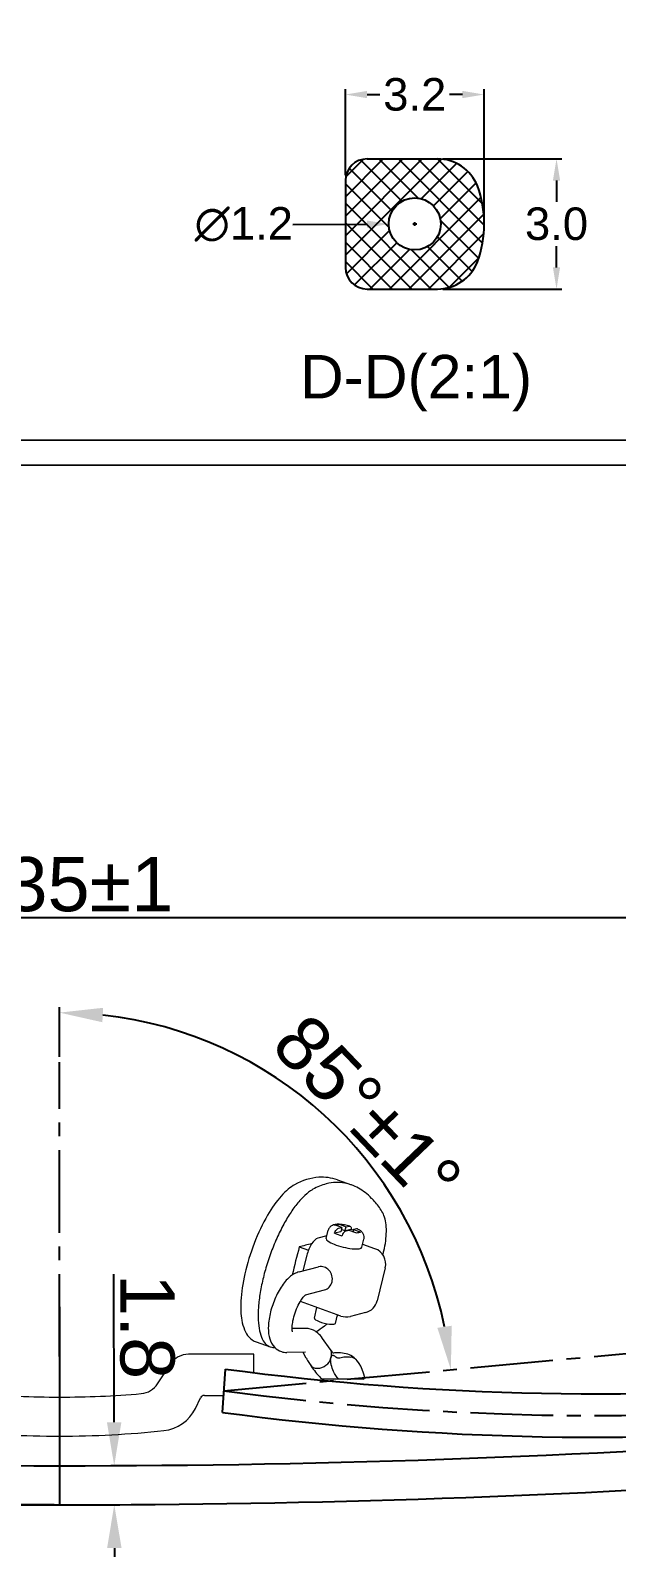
# Model space of a CAD drawing. Header units: millimetres. Extents: x 1399 to 2555, y 1196 to 1555.
# Drawn here: x 1780.7 to 1807.8, y 1317.4 to 1387.4 of the extents above; entities that cross this region are included whole.
import ezdxf

# ---------------------------------------------------------------- set-up
doc = ezdxf.new("R2010")
doc.units = ezdxf.units.MM
doc.linetypes.add('CENTER2', pattern=[28.575, 19.05, -3.175, 3.175, -3.175])
for name, color, linetype in [('Center Line', 2, 'CENTER2'), ('Dimension', 3, 'Continuous'), ('Text', 4, 'Continuous')]:
    doc.layers.add(name, color=color, linetype=linetype)
doc.styles.get("Standard").update_dxf_attribs({"font": 'arial.ttf'})
doc.styles.add('宋体', font='SimSun.ttf')
doc.dimstyles.get("Standard").update_dxf_attribs({"dimtxt": 0.18, "dimasz": 0.18, "dimexe": 0.18, "dimexo": 0.0625, "dimgap": 0.09, "dimtad": 0, "dimtih": 1, "dimtoh": 1, "dimdec": 4, "dimzin": 0, "dimdsep": 46, "dimtxsty": 'Standard', "dimcen": 0.09, "dimadec": 0, "dimazin": 0, "dimtfac": 1, "dimtdec": 4, "dimtofl": 0, "dimtmove": 0, "dimatfit": 3, "dimfxl": 1, "dimtolj": 1, "dimtzin": 0, "dimarcsym": 0})
doc.dimstyles.new('Standard$0', dxfattribs={"dimtxt": 2.3, "dimasz": 2, "dimexe": 1, "dimexo": 1, "dimgap": 1, "dimtad": 0, "dimtih": 1, "dimtoh": 1, "dimdec": 1, "dimzin": 0, "dimdsep": 46, "dimtxsty": 'Standard', "dimcen": 0, "dimclrd": 4, "dimclre": 4, "dimclrt": 4, "dimadec": 1, "dimazin": 0, "dimtfac": 1, "dimtdec": 1, "dimtofl": 0, "dimtmove": 0, "dimatfit": 0, "dimfxl": 1, "dimtolj": 1, "dimtzin": 0, "dimarcsym": 0})
doc.dimstyles.new('STANDARD$2', dxfattribs={"dimtxt": 2.5, "dimasz": 2.5, "dimexe": 1.25, "dimexo": 0.625, "dimtad": 1, "dimdec": 1, "dimdsep": 46, "dimlunit": 6, "dimtxsty": 'Standard', "dimcen": 2.5, "dimadec": 1, "dimazin": 0, "dimtfac": 1, "dimtdec": 1, "dimtmove": 0, "dimatfit": 3, "dimfxl": 1, "dimtolj": 1, "dimtzin": 0, "dimarcsym": 0})

# ---------------------------------------------------------------- blocks, each defined once
blk = doc.blocks.new('*D136')
at = {"layer": 'Defpoints', "color": 0, "ltscale": 1000, "transparency": 16777216}
for p in [(1852.082, 1339.108), (1712.018, 1338.814), (1852.082, 1310.282)]:
    blk.add_point(p, dxfattribs=at)
at = {"layer": 'Dimension', "color": 3, "lineweight": -2, "ltscale": 1000, "transparency": 16777216}
for p, q in [((1712.018, 1338.564), (1712.018, 1310.032)), ((1852.082, 1338.858), (1852.082, 1310.032)), ((1714.018, 1310.282), (1850.082, 1310.282))]:
    blk.add_line(p, q, dxfattribs=at)
at = {"layer": 'Dimension', "color": 3, "ltscale": 1000, "transparency": 16777216}
for points in [[(1714.018, 1310.616), (1714.018, 1309.949), (1712.018, 1310.282)], [(1850.082, 1310.616), (1850.082, 1309.949), (1852.082, 1310.282)]]:
    blk.add_solid(points, dxfattribs=at)
at = {"layer": 'Dimension', "ltscale": 1000, "transparency": 16777216, "insert": (1782.05, 1311.809), "char_height": 2.5, "attachment_point": 5}
blk.add_mtext('\\A1;140±1', dxfattribs=at)
blk = doc.blocks.new('*D137')
at = {"layer": 'Defpoints', "color": 0, "ltscale": 1000, "transparency": 16777216}
for p in [(1850.336, 1346.445), (1715.766, 1338.964), (1850.336, 1339.102)]:
    blk.add_point(p, dxfattribs=at)
at = {"layer": 'Dimension', "color": 3, "lineweight": -2, "ltscale": 1000, "transparency": 16777216}
for p, q in [((1715.766, 1339.214), (1715.766, 1346.695)), ((1850.336, 1339.352), (1850.336, 1346.695)), ((1717.766, 1346.445), (1848.336, 1346.445))]:
    blk.add_line(p, q, dxfattribs=at)
at = {"layer": 'Dimension', "color": 3, "ltscale": 1000, "transparency": 16777216}
for points in [[(1717.766, 1346.778), (1717.766, 1346.111), (1715.766, 1346.445)], [(1848.336, 1346.778), (1848.336, 1346.111), (1850.336, 1346.445)]]:
    blk.add_solid(points, dxfattribs=at)
at = {"layer": 'Dimension', "ltscale": 1000, "transparency": 16777216, "insert": (1782.458, 1347.972), "char_height": 2.5, "attachment_point": 5}
blk.add_mtext('\\A1;135±1', dxfattribs=at)
blk = doc.blocks.new('叶子2')
at = {"lineweight": 9}
for p, q in [((0.727, 4.542), (1.371, 4.313)), ((0.211, 1.841), (0.305, 2.218)), ((0.888, 2.153), (0.599, 2.093)), ((0.935, 2.341), (0.67, 2.439)), ((0.761, 2.406), (0.783, 2.495)), ((0.786, 2.311), (0.935, 2.341)), ((0.86, 2.478), (1.125, 2.38)), ((0.935, 2.341), (0.888, 2.153)), ((1.078, 2.191), (0.913, 2.253)), ((1.078, 2.191), (1.125, 2.38)), ((1.368, 2.251), (1.078, 2.191)), ((1.125, 2.38), (1.273, 2.411)), ((1.274, 2.216), (1.126, 2.185)), ((1.539, 2.118), (1.274, 2.216)), ((1.464, 2.255), (1.44, 2.155)), ((1.613, 2.285), (1.464, 2.255)), ((1.464, 2.255), (1.729, 2.157)), ((-1.028, 1.45), (-0.608, 1.301)), ((0.242, 1.965), (-0.181, 1.857)), ((1.862, 1.433), (1.955, 1.811)), ((2.462, 1.369), (1.896, 1.57)), ((-0.683, 1.065), (-0.86, 0.348)), ((-1.035, 0.303), (-0.136, 0.533)), ((2.939, 0.483), (2.566, -1.028)), ((-0.739, -0.757), (0.136, -0.533)), ((0.889, -1.734), (-0.98, -1.07)), ((-0.334, -1.832), (-0.213, -1.342)), ((0.637, -2.072), (0.734, -1.679)), ((2.024, -1.575), (1.326, -1.754)), ((-0.755, -2.305), (-1.359, -2.311)), ((0.396, -3.26), (0.047, -2.765)), ((-3.019, -2.927), (-2.375, -3.155)), ((-0.744, -3.405), (-1.607, -3.414)), ((-0.712, -3.677), (-0.856, -3.42)), ((0.499, -3.406), (0.396, -3.26)), ((0.449, -3.577), (0.427, -3.668)), ((0.427, -3.669), (0.449, -3.577)), ((0.428, -3.67), (0.453, -3.583)), ((1.04, -4.652), (0.798, -4.652)), ((1.918, -4.652), (1.04, -4.652)), ((1.918, -4.652), (1.918, -4.639))]:
    blk.add_line(p, q, dxfattribs=at)
for centre, start, end in [((2.21, 0.663), 346.14768, 70.43158), ((1.838, -0.849), 284.36713, 346.14768), ((1.14, -1.027), 250.43158, 284.36713)]:
    blk.add_arc(centre, 0.75, start, end, dxfattribs=at)
for centre, major_axis, ratio, start_param, end_param in [((1.153, 2.109), (0.809, -0.199), 0.231766, 1.243928, 1.359797), ((28.298, -9.899), (8.433, -32.924), 0.893042, 4.144821, 4.1853), ((28.921, -8.943), (-33, 8.137), 0.231766, 5.864145, 5.903449), ((-0.356, 1.148), (-0.251, -0.707), 0.385695, 3.395514, 4.966311), ((1.037, 1.637), (-0.825, 0.204), 0.231766, 0, 3.141593), ((1.153, 2.109), (0.809, -0.199), 0.231766, 4.016366, 4.501389), ((0, 0), (0.136, -0.533), 0.893042, 0, 3.141593), ((-0.729, -0.363), (-0.251, -0.707), 0.385695, 6.258977, 6.283185), ((0.152, -1.952), (-0.485, 0.12), 0.231766, 0, 3.141593), ((-0.054, -3.577), (-0.45, -0.317), 0.791256, 2.413882, 3.141593), ((-0.054, -3.577), (0.45, 0.317), 0.791256, 5.555475, 6.283185), ((-0.075, -3.669), (0.45, 0.317), 0.791256, 3.100833, 3.984679), ((-0.075, -3.669), (0.45, 0.317), 0.791256, 3.984679, 5.555475), ((1.076, -12.21), (0, -8.608), 0.406737, 3.051385, 3.065442), ((1.322, -5.534), (0, -1.905), 0.406737, 2.106861, 3.051385), ((1.918, -4.409), (0, 0.23), 0.406737, 3.141593, 3.989243)]:
    blk.add_ellipse(centre, major_axis=major_axis, ratio=ratio, start_param=start_param, end_param=end_param, dxfattribs=at)
for points, knots in [([(-1.243, 4.321), (-1.436, 4.214), (-1.644, 4.046), (-2.081, 3.555), (-2.291, 3.257), (-2.722, 2.522), (-2.933, 2.079), (-3.291, 1.151), (-3.436, 0.678), (-3.641, -0.227), (-3.703, -0.651), (-3.741, -1.369), (-3.727, -1.668), (-3.624, -2.256), (-3.515, -2.518), (-3.26, -2.802), (-3.148, -2.881), (-3.019, -2.927)], [0, 0, 0, 0, 1.138786, 1.138786, 2.246978, 2.246978, 3.517949, 3.517949, 4.756091, 4.756091, 5.93681, 5.93681, 6.943136, 6.943136, 8.196848, 8.196848, 8.90953, 8.90953, 8.90953, 8.90953]), ([(0.727, 4.542), (0.45, 4.64), (0.164, 4.681), (-0.503, 4.641), (-0.878, 4.523), (-1.243, 4.321)], [0, 0, 0, 0, 1.836258, 1.836258, 4.187428, 4.187428, 4.187428, 4.187428]), ([(2.395, 3.6), (2.366, 3.631), (2.337, 3.661), (2.113, 3.888), (1.907, 4.046), (1.489, 4.281), (1.276, 4.356), (0.797, 4.443), (0.51, 4.434), (0.012, 4.306), (-0.195, 4.222), (-0.403, 4.107)], [9.004309, 9.004309, 9.004309, 9.004309, 9.230601, 9.230601, 10.746927, 10.746927, 12.263252, 12.263252, 14.21317, 14.21317, 15.560174, 15.560174, 15.560174, 15.560174]), ([(-0.403, 4.107), (-0.439, 4.087), (-0.476, 4.064), (-0.629, 3.961), (-0.748, 3.86), (-0.99, 3.614), (-1.113, 3.469), (-1.353, 3.148), (-1.471, 2.971), (-1.693, 2.603), (-1.804, 2.399), (-2.02, 1.962), (-2.124, 1.73), (-2.317, 1.253), (-2.406, 1.008), (-2.563, 0.522), (-2.632, 0.28), (-2.688, 0.049), (-2.745, -0.182), (-2.795, -0.417), (-2.872, -0.88), (-2.899, -1.107), (-2.93, -1.536), (-2.933, -1.738), (-2.915, -2.105), (-2.894, -2.269), (-2.833, -2.554), (-2.791, -2.683), (-2.684, -2.902), (-2.619, -2.991), (-2.469, -3.12), (-2.385, -3.161), (-2.263, -3.182), (-2.232, -3.185), (-2.201, -3.185)], [-5.375972, -5.375972, -5.375972, -5.375972, -5.132608, -5.132608, -4.39915, -4.39915, -3.665693, -3.665693, -2.932236, -2.932236, -2.199177, -2.199177, -1.466118, -1.466118, -0.733059, -0.733059, 0, 0, 0, 0.733059, 0.733059, 1.466118, 1.466118, 2.199177, 2.199177, 2.932236, 2.932236, 3.665693, 3.665693, 4.39915, 4.39915, 5.132608, 5.132608, 5.375972, 5.375972, 5.375972, 5.375972]), ([(2.748, 3.151), (2.692, 3.234), (2.634, 3.313), (2.516, 3.462), (2.456, 3.533), (2.395, 3.6)], [8.414025, 8.414025, 8.414025, 8.414025, 8.934537, 8.934537, 9.455744, 9.455744, 9.455744, 9.455744]), ([(2.822, 1.096), (2.84, 1.156), (2.855, 1.215), (2.87, 1.273), (2.906, 1.421), (2.936, 1.574), (2.976, 1.876), (2.987, 2.024), (2.988, 2.307), (2.978, 2.441), (2.94, 2.686), (2.912, 2.798), (2.842, 2.989), (2.799, 3.075), (2.748, 3.151)], [-0.184444, -0.184444, -0.184444, -0.184444, 0, 0, 0, 0.472481, 0.472481, 0.944962, 0.944962, 1.417442, 1.417442, 1.889923, 1.889923, 2.345183, 2.345183, 2.345183, 2.345183]), ([(1.307, 2.41), (1.227, 2.432), (1.145, 2.451), (0.998, 2.477), (0.913, 2.49), (0.739, 2.497), (0.677, 2.494), (0.596, 2.481), (0.568, 2.474), (0.541, 2.465), (0.477, 2.443), (0.434, 2.412), (0.372, 2.356), (0.344, 2.319), (0.316, 2.257), (0.309, 2.238), (0.305, 2.218)], [6.304686, 6.304686, 6.304686, 6.304686, 6.688235, 6.688235, 6.992012, 6.992012, 7.21148, 7.21148, 7.321916, 7.321916, 7.321916, 7.578106, 7.578106, 7.868995, 7.868995, 7.991831, 7.991831, 7.991831, 7.991831]), ([(0.593, 2.456), (0.627, 2.468), (0.66, 2.476), (0.72, 2.489), (0.752, 2.494), (0.783, 2.495)], [1.2188337, 1.2188337, 1.2188337, 1.2188337, 1.4078759, 1.4078759, 1.5969181, 1.5969181, 1.5969181, 1.5969181]), ([(0.599, 2.093), (0.601, 2.098), (0.603, 2.102), (0.62, 2.14), (0.64, 2.177), (0.678, 2.232), (0.702, 2.259), (0.743, 2.294), (0.767, 2.307), (0.786, 2.311)], [0.0957204, 0.0957204, 0.0957204, 0.0957204, 0.1096878, 0.1096878, 0.2209819, 0.2209819, 0.3352878, 0.3352878, 0.4552013, 0.4552013, 0.4552013, 0.4552013]), ([(1.126, 2.185), (1.107, 2.182), (1.082, 2.169), (1.041, 2.134), (1.017, 2.107), (0.979, 2.052), (0.959, 2.014), (0.942, 1.977), (0.94, 1.972), (0.939, 1.968)], [1.4231092, 1.4231092, 1.4231092, 1.4231092, 1.5430228, 1.5430228, 1.6573287, 1.6573287, 1.7686227, 1.7686227, 1.7825901, 1.7825901, 1.7825901, 1.7825901]), ([(1.273, 2.411), (1.292, 2.415), (1.313, 2.411), (1.34, 2.39), (1.353, 2.371), (1.366, 2.326), (1.369, 2.294), (1.368, 2.259), (1.368, 2.255), (1.368, 2.251)], [1.4231092, 1.4231092, 1.4231092, 1.4231092, 1.5430228, 1.5430228, 1.6573287, 1.6573287, 1.7686227, 1.7686227, 1.7825901, 1.7825901, 1.7825901, 1.7825901]), ([(1.801, 2.118), (1.77, 2.118), (1.738, 2.112), (1.678, 2.1), (1.645, 2.092), (1.611, 2.079)], [1.2188337, 1.2188337, 1.2188337, 1.2188337, 1.4078759, 1.4078759, 1.5969181, 1.5969181, 1.5969181, 1.5969181]), ([(1.955, 1.811), (1.959, 1.826), (1.961, 1.841), (1.968, 1.902), (1.963, 1.949), (1.937, 2.03), (1.916, 2.074), (1.843, 2.161), (1.805, 2.19), (1.749, 2.23), (1.708, 2.255), (1.657, 2.281)], [5.0467793, 5.0467793, 5.0467793, 5.0467793, 5.1117316, 5.1117316, 5.3106239, 5.3106239, 5.4758433, 5.4758433, 5.6233353, 5.6233353, 5.8376165, 5.8376165, 5.8376165, 5.8376165]), ([(-1.035, 0.303), (-1.114, 0.282), (-1.189, 0.251), (-1.318, 0.181), (-1.375, 0.143), (-1.428, 0.101), (-1.563, -0.005), (-1.696, -0.151), (-1.954, -0.525), (-2.066, -0.736), (-2.254, -1.182), (-2.326, -1.407), (-2.429, -1.859), (-2.457, -2.076), (-2.46, -2.473), (-2.437, -2.641), (-2.356, -2.905), (-2.289, -3.056), (-2.072, -3.276), (-1.966, -3.339), (-1.775, -3.402), (-1.692, -3.415), (-1.607, -3.414)], [9.339297, 9.339297, 9.339297, 9.339297, 9.643122, 9.643122, 9.900916, 9.900916, 9.900916, 10.550265, 10.550265, 11.211374, 11.211374, 11.862952, 11.862952, 12.547367, 12.547367, 13.209442, 13.209442, 13.769091, 13.769091, 14.179393, 14.179393, 14.470814, 14.470814, 14.470814, 14.470814]), ([(-1.34, -2.465), (-1.34, -2.465), (-1.34, -2.465), (-1.342, -2.46), (-1.348, -2.44), (-1.358, -2.363), (-1.361, -2.306), (-1.353, -2.15), (-1.341, -2.053), (-1.298, -1.835), (-1.265, -1.713), (-1.182, -1.467), (-1.131, -1.344), (-1.024, -1.127), (-0.968, -1.031), (-0.866, -0.885), (-0.822, -0.834), (-0.76, -0.772), (-0.74, -0.758), (-0.732, -0.752), (-0.731, -0.752), (-0.731, -0.752)], [3.314748, 3.314748, 3.314748, 3.314748, 3.345298, 3.345298, 3.616796, 3.616796, 3.904852, 3.904852, 4.230506, 4.230506, 4.592736, 4.592736, 4.965646, 4.965646, 5.314783, 5.314783, 5.624271, 5.624271, 5.895836, 5.895836, 5.954527, 5.954527, 5.954527, 5.954527]), ([(-0.26, -2.458), (-0.133, -2.376), (-0.002, -2.287), (0.175, -2.159), (0.219, -2.127), (0.263, -2.094)], [16.5902884, 16.5902884, 16.5902884, 16.5902884, 17.2905996, 17.2905996, 17.5177222, 17.5177222, 17.5177222, 17.5177222]), ([(0.047, -2.765), (-0.017, -2.675), (-0.088, -2.595), (-0.302, -2.414), (-0.442, -2.352), (-0.632, -2.311), (-0.694, -2.305), (-0.755, -2.305)], [0.464052, 0.464052, 0.464052, 0.464052, 0.895621, 0.895621, 1.621414, 1.621414, 1.960405, 1.960405, 1.960405, 1.960405]), ([(-0.864, -3.407), (-0.863, -3.408), (-0.863, -3.409), (-0.86, -3.414), (-0.858, -3.417), (-0.856, -3.42)], [1.50498449, 1.50498449, 1.50498449, 1.50498449, 1.51705927, 1.51705927, 1.54372185, 1.54372185, 1.54372185, 1.54372185]), ([(0.553, -3.468), (0.552, -3.467), (0.546, -3.463), (0.527, -3.443), (0.514, -3.427), (0.499, -3.406)], [0.9934615, 0.9934615, 0.9934615, 0.9934615, 1.201557, 1.201557, 1.4080814, 1.4080814, 1.4080814, 1.4080814]), ([(1.132, -3.476), (1.019, -3.451), (0.905, -3.436), (0.701, -3.428), (0.612, -3.43), (0.524, -3.439)], [0.305314, 0.305314, 0.305314, 0.305314, 0.956488, 0.956488, 1.460784, 1.460784, 1.460784, 1.460784]), ([(1.687, -3.855), (1.616, -3.762), (1.531, -3.675), (1.331, -3.54), (1.231, -3.498), (1.132, -3.476)], [1.2381764, 1.2381764, 1.2381764, 1.2381764, 1.7199238, 1.7199238, 2.1769265, 2.1769265, 2.1769265, 2.1769265]), ([(-0.712, -3.677), (-0.674, -3.745), (-0.635, -3.811), (-0.574, -3.91), (-0.553, -3.943), (-0.531, -3.976)], [0.4447076, 0.4447076, 0.4447076, 0.4447076, 0.7732064, 0.7732064, 0.9484004, 0.9484004, 0.9484004, 0.9484004]), ([(-0.531, -3.976), (-0.404, -4.169), (-0.269, -4.344), (-0.072, -4.551), (-0.019, -4.603), (0.036, -4.652)], [0, 0, 0, 0, 1.021823, 1.021823, 1.386926, 1.386926, 1.386926, 1.386926]), ([(0.798, -4.652), (0.693, -4.545), (0.612, -4.421), (0.502, -4.189), (0.468, -4.084), (0.434, -3.936), (0.426, -3.885), (0.419, -3.813), (0.416, -3.776), (0.418, -3.725), (0.42, -3.711), (0.423, -3.687), (0.425, -3.678), (0.428, -3.67)], [-1.073899, -1.073899, -1.073899, -1.073899, -0.685848, -0.685848, -0.364651, -0.364651, -0.183756, -0.183756, -0.073623, -0.073623, -0.030309, -0.030309, 0, 0, 0, 0]), ([(0.453, -3.583), (0.457, -3.571), (0.462, -3.561), (0.472, -3.546), (0.477, -3.542), (0.488, -3.534), (0.496, -3.533), (0.519, -3.532), (0.537, -3.541), (0.555, -3.553), (0.557, -3.554), (0.559, -3.555)], [0, 0, 0, 0, 0.0462503, 0.0462503, 0.0925006, 0.0925006, 0.1582321, 0.1582321, 0.3168882, 0.3168882, 0.3378396, 0.3378396, 0.3378396, 0.3378396]), ([(0.559, -3.555), (0.595, -3.581), (0.64, -3.618), (0.748, -3.663), (0.817, -3.678), (0.899, -3.651)], [-1.528038, -1.528038, -1.528038, -1.528038, -0.758514, -0.758514, -0.057949, -0.057949, -0.057949, -0.057949]), ([(0.899, -3.651), (0.977, -3.626), (1.058, -3.612), (1.206, -3.609), (1.274, -3.614), (1.343, -3.627)], [-1.3297, -1.3297, -1.3297, -1.3297, -0.682176, -0.682176, -0.172412, -0.172412, -0.172412, -0.172412]), ([(0.798, -4.652), (0.741, -4.652), (0.677, -4.652), (0.561, -4.652), (0.506, -4.652), (0.412, -4.652), (0.375, -4.652), (0.309, -4.652), (0.28, -4.652), (0.224, -4.652), (0.198, -4.652), (0.147, -4.652), (0.124, -4.652), (0.079, -4.652), (0.059, -4.652), (0.039, -4.652), (0.036, -4.652), (0.036, -4.652)], [-1.46151, -1.46151, -1.46151, -1.46151, -1.179789, -1.179789, -0.973361, -0.973361, -0.848873, -0.848873, -0.754977, -0.754977, -0.661321, -0.661321, -0.547885, -0.547885, -0.377789, -0.377789, -0.258662, -0.258662, -0.258662, -0.258662])]:
    blk.add_open_spline(points, degree=3, knots=knots, dxfattribs=at)
for points in [[(0.67, 2.439), (0.646, 2.448), (0.619, 2.454), (0.593, 2.456)], [(0.783, 2.495), (0.809, 2.493), (0.837, 2.487), (0.86, 2.478)], [(1.611, 2.079), (1.588, 2.096), (1.563, 2.109), (1.539, 2.118)], [(1.657, 2.28), (1.644, 2.287), (1.628, 2.288), (1.613, 2.285)], [(1.729, 2.157), (1.753, 2.148), (1.779, 2.135), (1.801, 2.118)], [(0.721, -1.733), (0.737, -1.719), (0.754, -1.705), (0.77, -1.691)], [(-2.201, -3.185), (-2.188, -3.185), (-2.175, -3.185), (-2.162, -3.184)]]:
    blk.add_open_spline(points, degree=3, dxfattribs=at)
blk = doc.blocks.new('*D166')
at = {"layer": 'Defpoints', "color": 0, "ltscale": 1000, "transparency": 16777216}
for p in [(1782.05, 1339.774), (1790.629, 1339.907), (1847.672, 1330.002), (1782.05, 1326.205), (1789.634, 1324.635)]:
    blk.add_point(p, dxfattribs=at)
at = {"layer": 'Dimension', "color": 3, "ltscale": 1000, "transparency": 16777216}
blk.add_line((1782.05, 1340.024), (1782.05, 1342.316), dxfattribs=at)
blk.add_arc((1782.05, 1323.934), 18.132, 11.60627, 83.67694, dxfattribs=at)
for points in [[(1784.028, 1341.622), (1784.065, 1342.288), (1782.05, 1342.066)], [(1800.141, 1327.63), (1799.481, 1327.532), (1800.105, 1325.603)]]:
    blk.add_solid(points, dxfattribs=at)
at = {"layer": 'Dimension', "ltscale": 1000, "transparency": 16777216, "insert": (1796.256, 1337.521), "char_height": 2.5, "attachment_point": 5, "rotation": 313.72482}
blk.add_mtext('\\A1;85°±1°', dxfattribs=at)
blk = doc.blocks.new('*D130')
at = {"layer": 'Defpoints', "color": 0, "transparency": 16777216}
for p in [(1700.861, 1472.761), (1730.661, 1472.761), (1782.05, 1319.376)]:
    blk.add_point(p, dxfattribs=at)
at = {"layer": 'Dimension', "color": 3, "lineweight": -2, "transparency": 16777216}
for p, q in [((1730.411, 1472.761), (1700.611, 1472.761)), ((1700.861, 1321.376), (1700.861, 1470.761)), ((1781.8, 1319.376), (1700.611, 1319.376))]:
    blk.add_line(p, q, dxfattribs=at)
at = {"layer": 'Dimension', "color": 3, "transparency": 16777216}
for points in [[(1700.527, 1470.761), (1701.194, 1470.761), (1700.861, 1472.761)], [(1700.527, 1321.376), (1701.194, 1321.376), (1700.861, 1319.376)]]:
    blk.add_solid(points, dxfattribs=at)
at = {"layer": 'Dimension', "transparency": 16777216, "insert": (1699.333, 1396.068), "char_height": 2.5, "attachment_point": 5, "rotation": 90}
blk.add_mtext('\\A1;153±2', dxfattribs=at)
blk = doc.blocks.new('*D124')
at = {"layer": 'Defpoints', "color": 0, "transparency": 16777216}
for p in [(1782.773, 1321.176), (1782.775, 1319.376), (1784.578, 1319.378)]:
    blk.add_point(p, dxfattribs=at)
at = {"layer": 'Dimension', "color": 3, "lineweight": -2, "transparency": 16777216}
for p, q in [((1784.572, 1323.178), (1784.563, 1330)), ((1783.023, 1321.176), (1784.825, 1321.179)), ((1783.025, 1319.376), (1784.828, 1319.379)), ((1784.581, 1317.378), (1784.584, 1315.378))]:
    blk.add_line(p, q, dxfattribs=at)
at = {"layer": 'Dimension', "color": 3, "transparency": 16777216}
for points in [[(1784.906, 1323.179), (1784.239, 1323.178), (1784.575, 1321.178)], [(1784.914, 1317.379), (1784.247, 1317.378), (1784.578, 1319.378)]]:
    blk.add_solid(points, dxfattribs=at)
at = {"layer": 'Dimension', "transparency": 16777216, "insert": (1786.092, 1327.591), "char_height": 2.5, "attachment_point": 5, "rotation": 270.08264}
blk.add_mtext('\\A1;1.8', dxfattribs=at)
blk = doc.blocks.new('*D178')
at = {"layer": 'Defpoints', "color": 0, "transparency": 16777216}
for p in [(1801.638, 1384.393), (1795.238, 1380.427), (1801.638, 1378.427)]:
    blk.add_point(p, dxfattribs=at)
at = {"layer": 'Dimension', "color": 3, "lineweight": -2, "transparency": 16777216}
for p, q in [((1795.238, 1380.677), (1795.238, 1384.643)), ((1801.638, 1378.677), (1801.638, 1384.643)), ((1796.238, 1384.393), (1796.831, 1384.393)), ((1800.638, 1384.393), (1800.045, 1384.393))]:
    blk.add_line(p, q, dxfattribs=at)
at = {"layer": 'Dimension', "color": 3, "transparency": 16777216}
for points in [[(1796.238, 1384.56), (1796.238, 1384.227), (1795.238, 1384.393)], [(1800.638, 1384.56), (1800.638, 1384.227), (1801.638, 1384.393)]]:
    blk.add_solid(points, dxfattribs=at)
at = {"layer": 'Dimension', "transparency": 16777216, "insert": (1798.438, 1384.393), "char_height": 1.5, "attachment_point": 5}
blk.add_mtext('\\A1;3.2', dxfattribs=at)
blk = doc.blocks.new('*D179')
at = {"layer": 'Defpoints', "color": 0, "transparency": 16777216}
for p in [(1799.482, 1381.426), (1799.482, 1375.427), (1804.977, 1375.427)]:
    blk.add_point(p, dxfattribs=at)
at = {"layer": 'Dimension', "color": 3, "lineweight": -2, "transparency": 16777216}
for p, q in [((1799.732, 1381.426), (1805.227, 1381.426)), ((1804.977, 1380.426), (1804.977, 1379.443)), ((1804.977, 1376.427), (1804.977, 1377.41)), ((1799.732, 1375.427), (1805.227, 1375.427))]:
    blk.add_line(p, q, dxfattribs=at)
at = {"layer": 'Dimension', "color": 3, "transparency": 16777216}
for points in [[(1804.81, 1380.426), (1805.143, 1380.426), (1804.977, 1381.426)], [(1804.81, 1376.427), (1805.143, 1376.427), (1804.977, 1375.427)]]:
    blk.add_solid(points, dxfattribs=at)
at = {"layer": 'Dimension', "transparency": 16777216, "insert": (1804.977, 1378.427), "char_height": 1.5, "attachment_point": 5}
blk.add_mtext('\\A1;3.0', dxfattribs=at)
blk = doc.blocks.new('*D180')
at = {"layer": 'Defpoints', "color": 0, "transparency": 16777216}
for p in [(1797.238, 1378.422), (1799.638, 1378.432)]:
    blk.add_point(p, dxfattribs=at)
at = {"layer": 'Dimension', "color": 0, "lineweight": -2, "transparency": 16777216}
for p, q in [((1792.814, 1378.404), (1796.238, 1378.418)), ((1798.348, 1378.427), (1798.528, 1378.427)), ((1798.438, 1378.337), (1798.438, 1378.517))]:
    blk.add_line(p, q, dxfattribs=at)
at = {"layer": 'Dimension', "color": 0, "transparency": 16777216}
blk.add_solid([(1796.237, 1378.584), (1796.239, 1378.251), (1797.238, 1378.422)], dxfattribs=at)
at = {"layer": 'Dimension', "color": 0, "transparency": 16777216, "insert": (1790.551, 1378.404), "char_height": 1.5, "attachment_point": 5}
blk.add_mtext('\\A1;∅1.2', dxfattribs=at)

msp = doc.modelspace()

# ---------------------------------------------------------------- hatches: boundary and pattern name
h = msp.add_hatch()
h.set_pattern_fill('ANSI37', color=6, scale=0.19998, style=0)
h.set_pattern_definition([(45, (-3062.2955, 841.21994), (-0.448967905, 0.448967905), []), (135, (-3062.2955, 841.21994), (-0.448967905, -0.448967905), [])])
edge = h.paths.add_edge_path(flags=16)
edge.add_arc((1798.43799, 1378.42676), 1.19988, 0, 360)
edge = h.paths.add_edge_path()
edge.add_arc((1799.48175, 1377.42686), 1.9998, 270, 337.9128834)
edge.add_arc((1796.41984, 1378.42676), 5.21782, 340.3821761, 379.6178239)
edge.add_arc((1799.48175, 1379.42666), 1.9998, 22.0871166, 90)
edge.add_line((1799.48175, 1381.42646), (1796.23821, 1381.42646))
edge.add_arc((1796.23821, 1380.42656), 0.9999, 90, 180)
edge.add_line((1795.23831, 1380.42656), (1795.23831, 1376.42696))
edge.add_arc((1796.23821, 1376.42696), 0.9999, 180, 270)
edge.add_line((1796.23821, 1375.42706), (1799.48175, 1375.42706))

# ---------------------------------------------------------------- linework, layer by layer
at = {"color": 7}
for p, q in [((1796.23821, 1381.42646), (1799.48175, 1381.42646)), ((1795.23831, 1380.42656), (1795.23831, 1376.42696)), ((1796.23821, 1375.42706), (1799.48175, 1375.42706))]:
    msp.add_line(p, q, dxfattribs=at)
for p, q in [((1782.04991, 1328.50585), (1782.04991, 1319.37573)), ((1789.56237, 1323.63544), (1789.70467, 1325.63417))]:
    msp.add_line(p, q)
at = {"color": 0, "lineweight": 9}
for p, q in [((1786.57491, 1324.95202), (1787.16845, 1325.86221)), ((1791.01794, 1326.31598), (1788.00608, 1326.31598)), ((1791.01794, 1325.46523), (1791.01794, 1326.31598)), ((1788.32287, 1323.81733), (1788.55918, 1324.30342)), ((1788.73905, 1324.41598), (1789.61794, 1324.41598))]:
    msp.add_line(p, q, dxfattribs=at)
at = {"color": 7}
msp.add_lwpolyline([(1715.52968, 1367.29953), (1841.61421, 1367.32022), (1841.61421, 1368.45513), (1715.52968, 1368.43444)], close=True, dxfattribs=at)
msp.add_circle((1798.43799, 1378.42676), 1.19988, dxfattribs=at)
for centre, radius, start, end in [((1796.23821, 1380.42656), 0.9999, 90, 180), ((1799.48175, 1379.42666), 1.9998, 22.0871166, 90), ((1796.41984, 1378.42676), 5.21782, 340.3821761, 19.6178239), ((1796.23821, 1376.42696), 0.9999, 180, 270), ((1799.48175, 1377.42686), 1.9998, 270, 337.9128834)]:
    msp.add_arc(centre, radius, start, end, dxfattribs=at)
for centre, radius, start, end in [((1806.91615, 1454.23754), 129.75, 262.3771818, 288.1742807), ((1806.91615, 1454.23754), 131.75, 262.4311452, 288.150047), ((1781.73689, 1820.91631), 499.74068, 265.6997343, 270.0358886), ((1782.36294, 1820.91631), 499.74068, 269.9641114, 274.3002657), ((1781.73689, 1820.91631), 501.54068, 266.0029683, 270.0357598), ((1782.36294, 1820.91631), 501.54068, 269.9642402, 273.9970317)]:
    msp.add_arc(centre, radius, start, end)
at = {"color": 0, "lineweight": 9}
for centre, radius, start, end in [((1788.00608, 1325.31598), 1, 90, 146.8914025), ((1785.73727, 1325.49825), 1, 274.9610586, 326.8914025), ((1782.04991, 1367.97741), 43.6389, 265.0389414, 270), ((1782.04991, 1367.97741), 43.6389, 270, 274.9610586), ((1788.73905, 1324.21598), 0.2, 90, 154.0740303), ((1786.67183, 1324.61996), 1.8358, 276.0847627, 334.0740303), ((1782.04991, 1367.97741), 45.4389, 263.9152373, 270), ((1782.04991, 1367.97741), 45.4389, 270, 276.0847627)]:
    msp.add_arc(centre, radius, start, end, dxfattribs=at)
at = {"layer": 'Center Line', "ltscale": 0.2}
for p, q in [((1782.04991, 1326.20473), (1782.04991, 1339.77396)), ((1789.63352, 1324.63481), (1847.67171, 1330.00169))]:
    msp.add_line(p, q, dxfattribs=at)
msp.add_arc((1806.91615, 1454.23748), 130.74994, 262.4043673, 288.1620797, dxfattribs=at)

# ---------------------------------------------------------------- block references
msp.add_blockref('叶子2', (1794.14149, 1329.81174))

# ---------------------------------------------------------------- texts
at = {"layer": 'Text', "linetype": 'ByBlock', "lineweight": 9, "insert": (1798.49665, 1371.08666), "char_height": 2, "width": 19.8141978, "attachment_point": 5, "style": '宋体'}
msp.add_mtext('{\\f@Arial Unicode MS|b0|i0|c0|p34;D-D(2:1)}', dxfattribs=at)

# ---------------------------------------------------------------- dimensions: what is measured, and where the dimension line sits
at = {"layer": 'Dimension'}
for base, p1, p2, override, picture, middle in [((1700.86073, 1472.76068), (1782.04991, 1319.37573), (1730.66143, 1472.76068), {"dimtxt": 2.5, "dimexe": 0.25, "dimexo": 0.25, "dimgap": 0.25, "dimtad": 1, "dimtih": 0, "dimtoh": 0, "dimdec": 0, "dimclrd": 3, "dimclre": 3, "dimclrt": 256, "dimadec": 2, "dimtol": 1, "dimtp": 2, "dimtm": 2, "dimtdec": 0, "dimatfit": 3}, '*D130', (1699.33345, 1396.0682)), ((1804.97658, 1375.42706), (1799.48175, 1381.42646), (1799.48175, 1375.42706), {"dimtxt": 1.5, "dimasz": 1, "dimexe": 0.25, "dimexo": 0.25, "dimgap": 0.25, "dimlfac": 0.5, "dimclrd": 3, "dimclre": 3, "dimclrt": 256, "dimadec": 0, "dimtdec": 2, "dimatfit": 3}, '*D179', (1804.97658, 1378.42676))]:
    dim = msp.add_linear_dim(base=base, p1=p1, p2=p2, angle=90, dimstyle='Standard$0', override=override, dxfattribs=at)
    dim.commit()
    dim.dimension.update_dxf_attribs({"geometry": picture, "text_midpoint": middle})
dim = msp.add_linear_dim(base=(1801.63767, 1384.39321), p1=(1795.23831, 1380.42656), p2=(1801.63767, 1378.42676), dimstyle='Standard$0', override={"dimtxt": 1.5, "dimasz": 1, "dimexe": 0.25, "dimexo": 0.25, "dimgap": 0.25, "dimlfac": 0.5, "dimclrd": 3, "dimclre": 3, "dimclrt": 256, "dimadec": 0, "dimtdec": 2, "dimatfit": 3}, dxfattribs=at)
dim.commit()
dim.dimension.update_dxf_attribs({"geometry": '*D178', "text_midpoint": (1798.43799, 1384.39321)})
dim = msp.add_diameter_dim_2p(p1=(1799.63786, 1378.43163), p2=(1797.23812, 1378.42189), dimstyle='Standard', override={"dimtxt": 1.5, "dimasz": 1, "dimtad": 0, "dimtih": 1, "dimtoh": 1, "dimdec": 1, "dimlfac": 0.5, "dimadec": 0}, dxfattribs=at)
dim.commit()
dim.dimension.update_dxf_attribs({"geometry": '*D180', "text_midpoint": (1792.81442, 1378.40394), "dimtype": 163})
at = {"layer": 'Dimension', "color": 40, "ltscale": 1000, "true_color": 0xf8d731}
dim = msp.add_linear_dim(base=(1850.33586, 1346.44452), p1=(1715.76567, 1338.96393), p2=(1850.33586, 1339.10242), dimstyle='Standard$0', override={"dimtxt": 2.5, "dimexe": 0.25, "dimexo": 0.25, "dimgap": 0.25, "dimtad": 1, "dimtih": 0, "dimtoh": 0, "dimdec": 0, "dimclrd": 3, "dimclre": 3, "dimclrt": 256, "dimadec": 0, "dimtol": 1, "dimtp": 1, "dimtm": 1, "dimtdec": 0, "dimatfit": 3, "dimfxl": 1.25, "dimarcsym": 2}, dxfattribs=at)
dim.commit()
dim.dimension.update_dxf_attribs({"geometry": '*D137', "text_midpoint": (1782.45754, 1346.44452), "dimtype": 160})
dim = msp.add_angular_dim_2l(base=(1790.62906, 1339.9075), line1=((1789.63352, 1324.63481), (1847.67171, 1330.00169)), line2=((1782.04991, 1326.20473), (1782.04991, 1339.77396)), dimstyle='STANDARD$2', override={"dimasz": 2, "dimexe": 0.25, "dimexo": 0.25, "dimgap": 0.25, "dimdec": 0, "dimzin": 0, "dimlunit": 2, "dimcen": 0, "dimclrd": 3, "dimclre": 3, "dimclrt": 256, "dimadec": 0, "dimtol": 1, "dimtp": 1, "dimtm": 1, "dimtdec": 0, "dimtofl": 0, "dimfxl": 1.25, "dimtfillclr": 256, "dimlwd": 65535, "dimlwe": 65535, "dimarcsym": 2}, dxfattribs=at)
dim.commit()
dim.dimension.update_dxf_attribs({"geometry": '*D166', "text_midpoint": (1795.15332, 1336.46629), "dimtype": 162})
dim = msp.add_linear_dim(base=(1852.08211, 1310.28241), p1=(1712.01772, 1338.8141), p2=(1852.08211, 1339.10791), dimstyle='Standard$0', override={"dimtxt": 2.5, "dimexe": 0.25, "dimexo": 0.25, "dimgap": 0.25, "dimtad": 1, "dimtih": 0, "dimtoh": 0, "dimdec": 0, "dimclrd": 3, "dimclre": 3, "dimclrt": 256, "dimadec": 0, "dimtol": 1, "dimtp": 1, "dimtm": 1, "dimtdec": 0, "dimatfit": 3, "dimfxl": 1.25, "dimarcsym": 2}, dxfattribs=at)
dim.commit()
dim.dimension.update_dxf_attribs({"geometry": '*D136', "text_midpoint": (1782.04991, 1311.80884)})
at = {"layer": 'Dimension'}
dim = msp.add_linear_dim(base=(1784.57785, 1319.3784), p1=(1782.77267, 1321.1758), p2=(1782.77527, 1319.3758), angle=270.0826409, dimstyle='Standard$0', override={"dimtxt": 2.5, "dimexe": 0.25, "dimexo": 0.25, "dimgap": 0.25, "dimtad": 1, "dimtih": 0, "dimtoh": 0, "dimclrd": 3, "dimclre": 3, "dimclrt": 256, "dimadec": 2, "dimtdec": 2, "dimatfit": 3}, dxfattribs=at)
dim.commit()
dim.dimension.update_dxf_attribs({"geometry": '*D124', "text_midpoint": (1784.56601, 1327.58903), "dimtype": 161})

doc.saveas('drawing.dxf')
